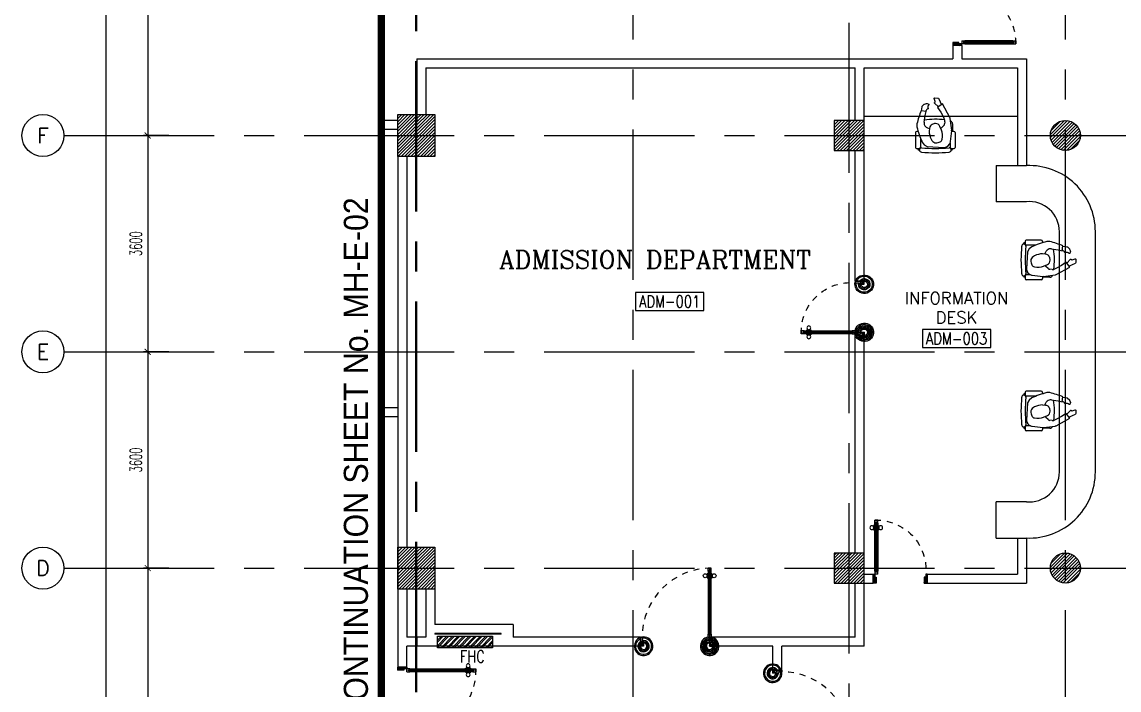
# Model space of a CAD drawing. Extents: x -0.4 to 93, y -13.2 to 77.1.
# Drawn here: x -0.35 to 17.92, y 10.92 to 22.04 of the extents above; entities that cross this region are included whole.
import ezdxf
from ezdxf.enums import TextEntityAlignment as Align

# ---------------------------------------------------------------- set-up
doc = ezdxf.new("R2010")
doc.units = 0
doc.header["$MEASUREMENT"] = 0
doc.header["$PDMODE"] = 3
doc.header["$PDSIZE"] = 0.1
for name, pattern in [('CENTER2', [1.125, 0.75, -0.125, 0.125, -0.125]), ('CENTERX2', [4, 2.5, -0.5, 0.5, -0.5]), ('HIDDEN', [0.375, 0.25, -0.125])]:
    doc.linetypes.add(name, pattern=pattern)
doc.layers.get('0').update_dxf_attribs({"linetype": 'CONTINUOUS'})
doc.layers.get('DEFPOINTS').update_dxf_attribs({"linetype": 'CONTINUOUS'})
for name, color, linetype in [('AX-CR', 11, 'CONTINUOUS'), ('AX-DIM', 11, 'CONTINUOUS'), ('AX-TXT', 2, 'CONTINUOUS'), ('AXES', 11, 'CENTERX2'), ('COL', 11, 'CONTINUOUS'), ('COUNTER', 11, 'CONTINUOUS'), ('DOOR', 11, 'CONTINUOUS'), ('EJ', 11, 'CONTINUOUS'), ('ELEV', 11, 'CONTINUOUS'), ('FHC', 11, 'CONTINUOUS'), ('HAT', 11, 'CONTINUOUS'), ('NON-MEDICAL', 11, 'CONTINUOUS'), ('RM-BOX', 11, 'CONTINUOUS'), ('RM-NAME', 11, 'CONTINUOUS'), ('RM-NO', 11, 'CONTINUOUS'), ('SHAFT', 11, 'CONTINUOUS'), ('SUNI-FUR', 11, 'CONTINUOUS'), ('TXT1', 2, 'CONTINUOUS'), ('WALL', 11, 'CONTINUOUS')]:
    doc.layers.add(name, color=color, linetype=linetype)
doc.styles.add('ROMANC', font='romanc', dxfattribs={"height": 0.1})
doc.styles.add('ROMANS', font='ROMANS.shx', dxfattribs={"width": 0.6})
doc.styles.add('TTXT', font='swisse.ttf', dxfattribs={"width": 0.6})
doc.dimstyles.new('STANDARD in', dxfattribs={"dimtxt": 0.2, "dimasz": 0.1, "dimexe": 0.07, "dimexo": 0.05, "dimgap": 0.1, "dimtad": 1, "dimdec": 0, "dimlfac": 1000, "dimzin": 0, "dimdsep": 46, "dimtxsty": 'ROMANS', "dimblk": 'ARCHTICK', "dimcen": 0.05, "dimdle": 0.05, "dimclrd": 7, "dimclre": 7, "dimclrt": 2, "dimadec": 0, "dimazin": 0, "dimtfac": 1, "dimtdec": 0, "dimtmove": 2, "dimatfit": 3, "dimldrblk": 'ARCHTICK', "dimfxl": 0, "dimtolj": 1, "dimtzin": 0, "dimarcsym": 0})

# ---------------------------------------------------------------- blocks, each defined once
blk = doc.blocks.new('RM1')
at = {"layer": 'RM-BOX'}
blk.add_lwpolyline([(570, -200), (-570, -200), (-570, -500), (570, -500)], close=True, dxfattribs=at)
at = {"layer": 'RM-NAME', "style": 'ROMANS'}
for tag, p in [('ROOMNAME1', (0, 324)), ('ROOMNAME2', (0, 0))]:
    blk.add_attdef(tag, text='', height=200, dxfattribs=at).set_placement(p, align=Align.MIDDLE)
at = {"layer": 'RM-NO', "style": 'ROMANS', "width": 0.8}
blk.add_attdef('ROOMNO', text='', height=200, dxfattribs=at).set_placement((0, -350), align=Align.MIDDLE)
blk = doc.blocks.new('DOOR100')
at = {"layer": 'DOOR', "color": 7, "linetype": 'ByBlock'}
for p, q in [((-75, 1250), (-75, 1300)), ((-75, 1300), (-25, 1300)), ((-25, 1300), (-75, 1300)), ((-25, 1250), (-25, 1300)), ((-91, 1205), (-91, 1140)), ((-82, 1205), (-91, 1205)), ((-82, 1140), (-91, 1140)), ((-82, 1128), (-82, 1218)), ((-75, 1218), (-82, 1218)), ((-82, 1205), (-82, 1140)), ((-75, 1128), (-82, 1128)), ((-58, 1250), (-75, 1250)), ((-58, 1250), (-58, 1270)), ((-42, 1270), (-58, 1270)), ((-42, 1250), (-42, 1270)), ((-25, 1250), (-42, 1250)), ((-25, 1218), (-18, 1218)), ((-25, 1128), (-18, 1128)), ((-18, 1128), (-18, 1218)), ((-18, 1205), (-18, 1140)), ((-18, 1205), (-9, 1205)), ((-18, 1140), (-9, 1140)), ((-9, 1205), (-9, 1140)), ((-75, 200), (-58, 200)), ((-75, 150), (-75, 200)), ((-58, 200), (-58, 180)), ((-42, 200), (-25, 200)), ((-42, 180), (-42, 200)), ((-25, 200), (-25, 150)), ((-1200, 0), (-1200, 150)), ((-1200, 150), (-1175, 150)), ((-1200, 150), (-1200, 0)), ((-1150, 0), (-1200, 114)), ((-1150, 0), (-1200, 40)), ((-1150, 0), (-1200, 0)), ((-1175, 150), (-1175, 100)), ((-1175, 100), (-1150, 100)), ((-1150, 0), (-1163, 100)), ((-1150, 100), (-1150, 0)), ((-75, 150), (-25, 150)), ((-58, 180), (-42, 180)), ((-50, 0), (0, 114)), ((-50, 100), (-50, 0)), ((-50, 0), (-37, 100)), ((-25, 100), (-50, 100)), ((-50, 0), (0, 40)), ((-50, 0), (0, 0)), ((0, 150), (-25, 150)), ((-25, 150), (-25, 100)), ((0, 0), (0, 150)), ((0, 150), (0, 0))]:
    blk.add_line(p, q, dxfattribs=at)
at = {"layer": 'DOOR', "linetype": 'ByBlock'}
for p, q in [((-75, 1250), (-75, 200)), ((-58, 200), (-58, 1250)), ((-42, 200), (-42, 1250)), ((-25, 200), (-25, 1250))]:
    blk.add_line(p, q, dxfattribs=at)
at = {"layer": 'DOOR', "color": 7, "linetype": 'ByBlock'}
for centre in [(-124, 1173), (24, 1173)]:
    blk.add_circle(centre, 32.4, dxfattribs=at)
at = {"layer": 'DOOR', "linetype": 'HIDDEN', "ltscale": 0.5}
blk.add_arc((-25, 150), 1150, 90, 180, dxfattribs=at)
at = {"layer": 'DOOR', "color": 7, "linetype": 'ByBlock'}
for centre, radius, start, end in [((-1150, 0), 154, 103.7142, 108.8947), ((-1150, 0), 134, 100.72, 111.8402), ((-1150, 0), 94.4, 90, 121.9818), ((-1150, 0), 74.4, 90, 132.2236), ((-1150, 0), 54.4, 90, 156.7926), ((-1150, 0), 34.4, 90, 180), ((-1150, 0), 14.4, 90, 180), ((-50, 0), 94.4, 58.0182, 90), ((-50, 0), 74.4, 47.7764, 90), ((-50, 0), 54.4, 23.2074, 90), ((-50, 0), 34.4, 0, 90), ((-50, 0), 14.4, 0, 90), ((-50, 0), 134, 68.1598, 79.28), ((-50, 0), 114, 64.0838, 77.3774), ((-50, 0), 154, 71.1053, 76.2858)]:
    blk.add_arc(centre, radius, start, end, dxfattribs=at)
blk = doc.blocks.new('A$C49F1192B')
at = {"layer": 'DOOR', "color": 0, "linetype": 'ByBlock', "xscale": -1, "rotation": 270}
blk.add_blockref('DOOR100', (0, 1200), dxfattribs=at)
blk = doc.blocks.new('*X149')
at = {"color": 0}
for p, q in [((73379, 17907), (73834, 18361)), ((73379, 17960), (73780, 18361)), ((73379, 18013), (73727, 18361)), ((73379, 18066), (73674, 18361)), ((73379, 18119), (73621, 18361)), ((73379, 18172), (73568, 18361)), ((73379, 18225), (73515, 18361)), ((73379, 18278), (73462, 18361)), ((73379, 18331), (73409, 18361)), ((73387, 17861), (73879, 18354)), ((73440, 17861), (73879, 18301)), ((73493, 17861), (73879, 18248)), ((73546, 17861), (73879, 18195)), ((73599, 17861), (73879, 18142)), ((73652, 17861), (73879, 18088)), ((73705, 17861), (73879, 18035)), ((73758, 17861), (73879, 17982)), ((73811, 17861), (73879, 17929)), ((73864, 17861), (73879, 17876))]:
    blk.add_line(p, q, dxfattribs=at)
blk = doc.blocks.new('COL50')
at = {"layer": 'COL'}
blk.add_lwpolyline([(-250, 250), (-250, -250), (250, -250), (250, 250)], close=True, dxfattribs=at)
blk = doc.blocks.new('*X148')
at = {"color": 0}
for p, q in [((73379, 25066), (73874, 25561)), ((73379, 25119), (73821, 25561)), ((73379, 25172), (73768, 25561)), ((73379, 25225), (73715, 25561)), ((73379, 25278), (73662, 25561)), ((73379, 25331), (73609, 25561)), ((73379, 25384), (73556, 25561)), ((73379, 25437), (73503, 25561)), ((73379, 25490), (73450, 25561)), ((73379, 25543), (73397, 25561)), ((73427, 25061), (73879, 25513)), ((73480, 25061), (73879, 25460)), ((73533, 25061), (73879, 25407)), ((73586, 25061), (73879, 25354)), ((73639, 25061), (73879, 25301)), ((73692, 25061), (73879, 25248)), ((73745, 25061), (73879, 25195)), ((73798, 25061), (73879, 25142)), ((73851, 25061), (73879, 25089))]:
    blk.add_line(p, q, dxfattribs=at)
blk = doc.blocks.new('C11')
at = {"layer": 'HAT'}
h = blk.add_hatch(dxfattribs=at)
h.set_pattern_fill('ANSI31', color=256, scale=300, style=0)
h.set_pattern_definition([(45, (-383765.23, -62181), (-26.5165043, 26.5165043), [])])
h.paths.add_polyline_path([(-20, 350), (-20, 700), (-320, 700), (-320, 350)])
h.paths.add_polyline_path([(-320, 0), (-20, 0), (-20, 350), (-320, 350)])
h = blk.add_hatch(dxfattribs=at)
h.set_pattern_fill('ANSI31', color=256, scale=300, style=0)
h.set_pattern_definition([(45, (-383445.23, -62181), (-26.5165043, 26.5165043), [])])
h.paths.add_polyline_path([(300, 350), (300, 700), (0, 700), (0, 350)])
h.paths.add_polyline_path([(0, 0), (300, 0), (300, 350), (0, 350)])
at = {"layer": 'COL'}
for points in [[(-20, 700), (-20, 0), (-320, 0), (-320, 700)], [(300, 700), (300, 0), (0, 0), (0, 700)]]:
    blk.add_lwpolyline(points, close=True, dxfattribs=at)
blk = doc.blocks.new('A$C272A55A0')
at = {"layer": 'DOOR', "color": 0, "linetype": 'ByBlock'}
for p, q in [((0, 900), (0, 1050)), ((50, 1050), (0, 1050)), ((25, 950), (50, 950)), ((25, 900), (25, 950)), ((50, 950), (50, 1050)), ((1750, 950), (1750, 1050)), ((1750, 1050), (1800, 1050)), ((1775, 950), (1750, 950)), ((1775, 900), (1775, 950)), ((1800, 1050), (1800, 900)), ((0, 900), (25, 900)), ((75, 900), (25, 900)), ((25, 850), (25, 900)), ((42, 850), (25, 850)), ((58, 870), (42, 870)), ((42, 870), (42, 850)), ((58, 850), (58, 870)), ((75, 850), (58, 850)), ((75, 900), (75, 850)), ((1725, 900), (1775, 900)), ((1725, 900), (1725, 850)), ((1725, 850), (1742, 850)), ((1742, 870), (1758, 870)), ((1742, 850), (1742, 870)), ((1758, 870), (1758, 850)), ((1758, 850), (1775, 850)), ((1800, 900), (1775, 900)), ((1775, 850), (1775, 900)), ((25, 50), (42, 50)), ((25, 50), (25, 0)), ((25, 0), (75, 0)), ((75, 0), (25, 0)), ((42, 50), (42, 30)), ((42, 30), (58, 30)), ((58, 50), (75, 50)), ((58, 50), (58, 30)), ((75, 50), (75, 0)), ((1718, 160), (1709, 160)), ((1709, 95), (1709, 160)), ((1718, 95), (1709, 95)), ((1725, 173), (1718, 173)), ((1718, 173), (1718, 83)), ((1718, 95), (1718, 160)), ((1725, 83), (1718, 83)), ((1742, 50), (1725, 50)), ((1725, 50), (1725, 0)), ((1775, 0), (1725, 0)), ((1725, 0), (1775, 0)), ((1742, 50), (1742, 30)), ((1758, 30), (1742, 30)), ((1775, 50), (1758, 50)), ((1758, 50), (1758, 30)), ((1775, 173), (1782, 173)), ((1775, 83), (1782, 83)), ((1775, 50), (1775, 0)), ((1782, 173), (1782, 83)), ((1782, 160), (1791, 160)), ((1782, 95), (1782, 160)), ((1782, 95), (1791, 95)), ((1791, 95), (1791, 160))]:
    blk.add_line(p, q, dxfattribs=at)
at = {"layer": 'DOOR', "color": 9, "linetype": 'ByBlock'}
for p, q in [((50, 1050), (0, 1010)), ((50, 1050), (0, 937)), ((50, 1050), (37, 950)), ((1750, 1050), (1800, 1010)), ((1750, 1050), (1800, 937)), ((1750, 1050), (1763, 950))]:
    blk.add_line(p, q, dxfattribs=at)
at = {"layer": 'DOOR', "linetype": 'ByBlock'}
for p, q in [((25, 850), (25, 50)), ((42, 850), (42, 50)), ((58, 850), (58, 50)), ((75, 50), (75, 850)), ((1725, 50), (1725, 850)), ((1742, 850), (1742, 50)), ((1758, 850), (1758, 50)), ((1775, 850), (1775, 50))]:
    blk.add_line(p, q, dxfattribs=at)
at = {"layer": 'DOOR', "color": 0, "linetype": 'ByBlock'}
for centre in [(1676, 128), (1824, 128)]:
    blk.add_circle(centre, 32.4, dxfattribs=at)
at = {"layer": 'DOOR', "color": 9, "linetype": 'ByBlock'}
for centre, radius, start, end in [((50, 1050), 54.4, 203.2074, 270), ((50, 1050), 74.4, 227.7764, 270), ((50, 1050), 94.4, 238.0182, 270), ((50, 1050), 114, 244.0838, 257.3774), ((50, 1050), 134, 248.1598, 259.28), ((50, 1050), 34.4, 180, 270), ((50, 1050), 14.4, 180, 270), ((1750, 1050), 14.4, 270, 0), ((1750, 1050), 34.4, 270, 0), ((1750, 1050), 54.4, 270, 336.7926), ((1750, 1050), 74.4, 270, 312.2236), ((1750, 1050), 94.4, 270, 301.9818), ((1750, 1050), 114, 282.6226, 295.9162), ((1750, 1050), 134, 280.72, 291.8402), ((50, 1050), 154, 251.1053, 256.2858), ((1750, 1050), 154, 283.7142, 288.8947)]:
    blk.add_arc(centre, radius, start, end, dxfattribs=at)
at = {"layer": 'DOOR', "linetype": 'HIDDEN', "ltscale": 0.5}
for centre, start, end in [((50, 851), 268.3174, 3.2965), ((1750, 851), 176.7035, 271.6826)]:
    blk.add_arc(centre, 851, start, end, dxfattribs=at)
at = {"layer": 'WALL', "linetype": 'ByBlock'}
blk.add_line((1800, 900), (1800, 1050), dxfattribs=at)
blk = doc.blocks.new('DOOR90')
at = {"layer": 'DOOR', "color": 7, "linetype": 'ByBlock'}
for p, q in [((-150, 0), (0, 0)), ((-150, 0), (-150, -25)), ((0, -50), (-114, 0)), ((0, -50), (-40, 0)), ((0, -50), (0, 0)), ((-1000, -25), (-1050, -25)), ((-1050, -75), (-1050, -25)), ((-1050, -25), (-1050, -75)), ((-1000, -75), (-1050, -75)), ((-1000, -42), (-1020, -42)), ((-1020, -42), (-1020, -58)), ((-1000, -58), (-1020, -58)), ((-1000, -25), (-1000, -42)), ((-1000, -58), (-1000, -75)), ((-878, -18), (-968, -18)), ((-968, -25), (-968, -18)), ((-968, -75), (-968, -82)), ((-878, -82), (-968, -82)), ((-955, -9), (-890, -9)), ((-955, -18), (-955, -9)), ((-955, -18), (-890, -18)), ((-955, -82), (-890, -82)), ((-955, -82), (-955, -91)), ((-955, -91), (-890, -91)), ((-890, -18), (-890, -9)), ((-890, -82), (-890, -91)), ((-878, -25), (-878, -18)), ((-878, -75), (-878, -82)), ((-200, -25), (-150, -25)), ((-200, -42), (-200, -25)), ((-180, -42), (-200, -42)), ((-200, -58), (-180, -58)), ((-200, -75), (-200, -58)), ((-150, -75), (-200, -75)), ((-180, -58), (-180, -42)), ((-150, -25), (-100, -25)), ((-150, -75), (-150, -25)), ((-100, -25), (-100, -50)), ((0, -50), (-100, -37)), ((-100, -50), (0, -50)), ((-150, -875), (-100, -875)), ((-150, -900), (-150, -875)), ((-150, -900), (0, -900)), ((0, -900), (-150, -900)), ((0, -850), (-114, -900)), ((-100, -875), (-100, -850)), ((0, -850), (-100, -863)), ((-100, -850), (0, -850)), ((0, -850), (-40, -900)), ((0, -850), (0, -900))]:
    blk.add_line(p, q, dxfattribs=at)
at = {"layer": 'DOOR', "linetype": 'ByBlock'}
for p, q in [((-200, -25), (-1000, -25)), ((-200, -42), (-1000, -42)), ((-200, -58), (-1000, -58)), ((-1000, -75), (-200, -75))]:
    blk.add_line(p, q, dxfattribs=at)
at = {"layer": 'DOOR', "color": 7, "linetype": 'ByBlock'}
for centre in [(-923, 24), (-923, -124)]:
    blk.add_circle(centre, 32.4, dxfattribs=at)
for centre, radius, start, end in [((0, -50), 154, 161.1053, 166.2858), ((0, -50), 94.4, 148.0182, 180), ((0, -50), 134, 158.1598, 169.28), ((0, -50), 114, 154.0838, 167.3774), ((0, -50), 74.4, 137.7764, 180), ((0, -50), 54.4, 113.2074, 180), ((0, -50), 34.4, 90, 180), ((0, -50), 14.4, 90, 180), ((0, -850), 154, 193.7142, 198.8947), ((0, -850), 134, 190.72, 201.8402), ((0, -850), 94.4, 180, 211.9818), ((0, -850), 74.4, 180, 222.2236), ((0, -850), 54.4, 180, 246.7926), ((0, -850), 34.4, 180, 270), ((0, -850), 14.4, 180, 270)]:
    blk.add_arc(centre, radius, start, end, dxfattribs=at)
at = {"layer": 'DOOR', "linetype": 'HIDDEN', "ltscale": 0.5}
blk.add_arc((-222, -50), 828, 178.2701, 275.003, dxfattribs=at)
blk = doc.blocks.new('A$C7D0B43B4')
at = {"layer": 'NON-MEDICAL'}
for p, q in [((0.043, 0.597), (0.043, 0.593)), ((0.071, 0.618), (0.063, 0.618)), ((0.071, 0.644), (0.071, 0.597)), ((0.336, 0.658), (0.085, 0.658)), ((0.251, 0.577), (0.091, 0.577)), ((0.357, 0.638), (0.357, 0.614)), ((0.688, 0.48), (0.699, 0.565)), ((0.106, 0.467), (0.09, 0.179)), ((0.134, 0.512), (0.106, 0.467)), ((0.178, 0.547), (0.134, 0.512)), ((0.397, 0.425), (0.41, 0.455)), ((0.41, 0.455), (0.42, 0.475)), ((0.42, 0.475), (0.436, 0.491)), ((0.507, 0.515), (0.509, 0.515)), ((0.509, 0.515), (0.541, 0.511)), ((0.541, 0.511), (0.583, 0.504)), ((0.583, 0.504), (0.62, 0.497)), ((0.62, 0.497), (0.663, 0.486)), ((0.663, 0.486), (0.688, 0.48)), ((0.415, 0.223), (0.409, 0.24)), ((0.454, 0.186), (0.415, 0.223)), ((0.594, 0.195), (0.545, 0.173)), ((0.586, 0.085), (0.813, 0.209)), ((0.673, 0.236), (0.594, 0.195)), ((0.754, 0.29), (0.673, 0.236)), ((0.813, 0.209), (0.754, 0.29)), ((0.043, 0.065), (0.043, 0.061)), ((0.071, 0.04), (0.063, 0.04)), ((0.071, 0.061), (0.071, 0.014)), ((0.159, 0.081), (0.091, 0.081)), ((0.174, 0.076), (0.185, 0.075)), ((0.185, 0.075), (0.363, 0.056)), ((0.357, 0.057), (0.357, 0.02)), ((0.481, 0.042), (0.357, 0.042)), ((0.374, 0.056), (0.568, 0.079)), ((0.517, 0.169), (0.481, 0.174)), ((0.336, 0), (0.085, 0))]:
    blk.add_line(p, q, dxfattribs=at)
for points in [[(0.698, 0.558), (0.766, 0.55, -0.166504), (0.775, 0.545), (0.806, 0.515, -0.116666), (0.809, 0.509), (0.822, 0.473, -0.181583), (0.821, 0.462), (0.811, 0.438, -0.566275), (0.802, 0.437, 0.372711), (0.738, 0.448, -0.458371), (0.731, 0.45, 0.210622), (0.689, 0.49)], [(0.36, 0.43, 0.128062), (0.226, 0.398, 0.215717), (0.165, 0.334), (0.165, 0.302), (0.169, 0.28), (0.179, 0.25, 0.242433), (0.225, 0.213, 0.136513), (0.377, 0.225), (0.439, 0.254, 0.297129), (0.486, 0.326, 0.138986), (0.471, 0.383, 0.105167), (0.45, 0.408), (0.43, 0.418), (0.406, 0.423), (0.36, 0.429)], [(0.763, 0.278), (0.827, 0.34, -0.445833), (0.835, 0.34), (0.837, 0.338, 0.30427), (0.855, 0.332), (0.905, 0.346, -0.509983), (0.913, 0.341), (0.911, 0.285, -0.292523), (0.9, 0.27), (0.8, 0.228)]]:
    blk.add_lwpolyline(points, format="xyb", dxfattribs=at)
for centre, radius, start, end in [((2.366, 0.329), 2.366, 174.4479, 185.5521), ((0.047, 0.558), 0.0356, 0, 180), ((0.063, 0.597), 0.0208, 90, 180), ((0.085, 0.644), 0.0138, 90, 180), ((0.091, 0.597), 0.0201, 180, 270), ((2.367, 0.329), 2.296, 174.2765, 185.7235), ((0.813, -0.863), 1.546, 104.2923, 114.2344), ((0.336, 0.638), 0.0203, 0, 90), ((0.456, 0.537), 0.101, 75.057, 104.2923), ((-0.092, -1.518), 2.229, 69.1975, 75.057), ((0.494, 0.435), 0.081, 81.0713, 136.3762), ((-0.526, 0.329), 1.083, 351.724, 9.6686), ((0.488, 0.224), 0.0506, 227.3813, 262.245), ((0.047, 0.1), 0.0356, 180, 0), ((0.063, 0.061), 0.0208, 180, 270), ((0.091, 0.061), 0.0201, 90, 180), ((0.085, 0.014), 0.0138, 180, 270), ((0.202, 0.184), 0.112, 182.6749, 255.2934), ((0.336, 0.02), 0.0203, 270, 0), ((0.368, 0.107), 0.0506, 264.13, 276.5666), ((0.481, 0.092), 0.0498, 270, 338.5912), ((0.524, 0.219), 0.0506, 262.245, 294.4377), ((0.562, 0.129), 0.0506, 276.5666, 298.8411)]:
    blk.add_arc(centre, radius, start, end, dxfattribs=at)
blk = doc.blocks.new('AXR')
at = {"layer": 'AX-CR'}
blk.add_circle((350, 0), 350, dxfattribs=at)
at = {"layer": 'AX-TXT', "style": 'ROMANS'}
blk.add_attdef('AX', text='', height=250, dxfattribs=at).set_placement((350, 0), align=Align.MIDDLE)
blk = doc.blocks.new('_ARCHTICK')
at = {"color": 0, "linetype": 'ByBlock', "const_width": 0.15}
blk.add_lwpolyline([(-0.5, -0.5), (0.5, 0.5)], dxfattribs=at)
blk = doc.blocks.new('*D152')
at = {"layer": 'AX-DIM', "color": 7, "lineweight": -2}
for p, q in [((5.415, 64.82), (0.976, 64.82)), ((1.046, 64.87), (1.046, 5.45)), ((11.629, 5.5), (0.976, 5.5))]:
    blk.add_line(p, q, dxfattribs=at)
at = {"layer": 'DEFPOINTS', "color": 0}
for p in [(5.465, 64.82), (1.046, 5.5), (11.679, 5.5)]:
    blk.add_point(p, dxfattribs=at)
at = {"layer": 'AX-DIM', "color": 7, "lineweight": -2, "xscale": 0.1, "yscale": 0.1, "zscale": 0.1}
for p, rotation in [((1.046, 64.82), 90), ((1.046, 5.5), 270)]:
    blk.add_blockref('_ARCHTICK', p, dxfattribs=dict(at, rotation=rotation))
at = {"layer": 'AX-DIM', "color": 2, "insert": (0.846, 35.16), "char_height": 0.2, "attachment_point": 5, "rotation": 90, "style": 'ROMANS'}
blk.add_mtext('\\A1;59320', dxfattribs=at)
blk = doc.blocks.new('*D155')
at = {"layer": 'AX-DIM', "color": 7, "lineweight": -2}
for p, q in [((1.746, 13), (1.746, 5.7)), ((2.096, 12.95), (1.676, 12.95)), ((2.096, 5.75), (1.676, 5.75))]:
    blk.add_line(p, q, dxfattribs=at)
at = {"layer": 'DEFPOINTS', "color": 0}
for p in [(2.146, 12.95), (1.746, 5.75), (2.146, 5.75)]:
    blk.add_point(p, dxfattribs=at)
at = {"layer": 'AX-DIM', "color": 7, "lineweight": -2, "xscale": 0.1, "yscale": 0.1, "zscale": 0.1}
for p, rotation in [((1.746, 12.95), 90), ((1.746, 5.75), 270)]:
    blk.add_blockref('_ARCHTICK', p, dxfattribs=dict(at, rotation=rotation))
at = {"layer": 'AX-DIM', "color": 2, "insert": (1.546, 9.35), "char_height": 0.2, "attachment_point": 5, "rotation": 90, "style": 'ROMANS'}
blk.add_mtext('\\A1;7200', dxfattribs=at)
blk = doc.blocks.new('*D160')
at = {"layer": 'AX-DIM', "color": 7, "lineweight": -2}
for p, q in [((2.096, 27.35), (1.676, 27.35)), ((1.746, 27.4), (1.746, 20.1)), ((2.096, 20.15), (1.676, 20.15))]:
    blk.add_line(p, q, dxfattribs=at)
at = {"layer": 'DEFPOINTS', "color": 0}
for p in [(2.146, 27.35), (1.746, 20.15), (2.146, 20.15)]:
    blk.add_point(p, dxfattribs=at)
at = {"layer": 'AX-DIM', "color": 7, "lineweight": -2, "xscale": 0.1, "yscale": 0.1, "zscale": 0.1}
for p, rotation in [((1.746, 27.35), 90), ((1.746, 20.15), 270)]:
    blk.add_blockref('_ARCHTICK', p, dxfattribs=dict(at, rotation=rotation))
at = {"layer": 'AX-DIM', "color": 2, "insert": (1.546, 23.75), "char_height": 0.2, "attachment_point": 5, "rotation": 90, "style": 'ROMANS'}
blk.add_mtext('\\A1;7200', dxfattribs=at)
blk = doc.blocks.new('*D161')
at = {"layer": 'AX-DIM', "color": 7, "lineweight": -2}
for p, q in [((2.096, 16.55), (1.676, 16.55)), ((1.746, 16.6), (1.746, 12.9)), ((2.096, 12.95), (1.676, 12.95))]:
    blk.add_line(p, q, dxfattribs=at)
at = {"layer": 'DEFPOINTS', "color": 0}
for p in [(2.146, 16.55), (1.746, 12.95), (2.146, 12.95)]:
    blk.add_point(p, dxfattribs=at)
at = {"layer": 'AX-DIM', "color": 7, "lineweight": -2, "xscale": 0.1, "yscale": 0.1, "zscale": 0.1}
for p, rotation in [((1.746, 16.55), 90), ((1.746, 12.95), 270)]:
    blk.add_blockref('_ARCHTICK', p, dxfattribs=dict(at, rotation=rotation))
at = {"layer": 'AX-DIM', "color": 2, "insert": (1.546, 14.75), "char_height": 0.2, "attachment_point": 5, "rotation": 90, "style": 'ROMANS'}
blk.add_mtext('\\A1;3600', dxfattribs=at)
blk = doc.blocks.new('*D162')
at = {"layer": 'AX-DIM', "color": 7, "lineweight": -2}
for p, q in [((2.096, 20.15), (1.676, 20.15)), ((1.746, 20.2), (1.746, 16.5)), ((2.096, 16.55), (1.676, 16.55))]:
    blk.add_line(p, q, dxfattribs=at)
at = {"layer": 'DEFPOINTS', "color": 0}
for p in [(2.146, 20.15), (1.746, 16.55), (2.146, 16.55)]:
    blk.add_point(p, dxfattribs=at)
at = {"layer": 'AX-DIM', "color": 7, "lineweight": -2, "xscale": 0.1, "yscale": 0.1, "zscale": 0.1}
for p, rotation in [((1.746, 20.15), 90), ((1.746, 16.55), 270)]:
    blk.add_blockref('_ARCHTICK', p, dxfattribs=dict(at, rotation=rotation))
at = {"layer": 'AX-DIM', "color": 2, "insert": (1.546, 18.35), "char_height": 0.2, "attachment_point": 5, "rotation": 90, "style": 'ROMANS'}
blk.add_mtext('\\A1;3600', dxfattribs=at)

msp = doc.modelspace()

# ---------------------------------------------------------------- hatches: boundary and pattern name
at = {"layer": 'FHC', "linetype": 'ByBlock', "ltscale": 0.3}
h = msp.add_hatch(dxfattribs=at)
h.set_pattern_fill('ANSI32', color=11, scale=175, style=0)
h.set_pattern_definition([(44.999998, (-225.62665, -19.426005), (-0.046403885, 0.046403882), []), (44.999998, (-225.59571, -19.426005), (-0.046403885, 0.046403882), [])])
h.paths.add_polyline_path([(7.4895, 11.625), (7.4895, 11.815), (6.5695, 11.815), (6.5695, 11.625)])
h.paths.add_polyline_path([(6.3569, 11.2039), (6.3569, 11.6247), (6.6194, 11.6247), (6.6194, 11.2039)], flags=9)
at = {"layer": 'HAT'}
h = msp.add_hatch(dxfattribs=at)
h.set_pattern_fill('ANSI31', color=256, scale=0.3, style=0)
h.set_pattern_definition([(45, (-44.21075, -23.483337), (-0.026516504, 0.026516504), [])])
h.paths.add_polyline_path([(16.7795, 20.1511), (17.0295, 20.1511), (17.0295, 20.4011, 0.4142136)])
h.paths.add_polyline_path([(17.0295, 20.4011), (17.0295, 20.1511), (17.2795, 20.1511, 0.4142136)])
h.paths.add_polyline_path([(17.2795, 20.1511), (17.0295, 20.1511), (17.0295, 19.9011, 0.4142136)])
h.paths.add_polyline_path([(17.0295, 20.1511), (16.7795, 20.1511, 0.4142136), (17.0295, 19.9011)])
h = msp.add_hatch(dxfattribs=at)
h.set_pattern_fill('ANSI31', color=256, scale=0.3, style=0)
h.set_pattern_definition([(45, (-44.21075, -30.683337), (-0.026516504, 0.026516504), [])])
h.paths.add_polyline_path([(16.7795, 12.9511), (17.0295, 12.9511), (17.0295, 13.2011, 0.4142136)])
h.paths.add_polyline_path([(17.0295, 13.2011), (17.0295, 12.9511), (17.2795, 12.9511, 0.4142136)])
h.paths.add_polyline_path([(17.2795, 12.9511), (17.0295, 12.9511), (17.0295, 12.7011, 0.4142136)])
h.paths.add_polyline_path([(17.0295, 12.9511), (16.7795, 12.9511, 0.4142136), (17.0295, 12.7011)])

# ---------------------------------------------------------------- linework, layer by layer
at = {"layer": 'AXES'}
for p, q in [((6.2095, -1.1143), (6.2095, 76.4248)), ((6.2295, -1.1143), (6.2295, 76.4248)), ((13.4295, -12.4715), (13.4295, 76.4248)), ((9.8295, 5.75), (9.8295, 64.57)), ((17.0295, 5.75), (17.0295, 64.32)), ((0.35, 20.15), (22.4295, 20.15)), ((0.35, 16.55), (22.4295, 16.55)), ((0.35, 12.95), (22.4295, 12.95))]:
    msp.add_line(p, q, dxfattribs=at)
at = {"layer": 'COUNTER'}
for p, q in [((13.6795, 20.475), (16.2295, 20.475)), ((15.8795, 19.65), (15.8795, 19.0475)), ((15.8795, 19.65), (16.2295, 19.65)), ((16.3795, 19.0475), (15.8795, 19.0475)), ((16.9295, 14.5511), (16.9295, 18.55)), ((16.9295, 15.5875), (16.9295, 18.5375)), ((17.5295, 14.5511), (17.5295, 18.55)), ((17.5295, 15.5875), (17.5295, 18.5375)), ((15.8795, 13.4511), (15.8795, 14.0536)), ((16.3795, 14.0536), (15.8795, 14.0536)), ((15.8795, 13.4511), (16.2295, 13.4511))]:
    msp.add_line(p, q, dxfattribs=at)
for centre, radius, start, end in [((16.4295, 18.55), 1.1, 0, 92.60525), ((16.4295, 18.55), 0.5, 0, 95.73917), ((16.4295, 14.5511), 0.5, 264.26083, 0), ((16.4277, 14.5519), 1.1018, 267.49483, 359.95911)]:
    msp.add_arc(centre, radius, start, end, dxfattribs=at)
at = {"layer": 'ELEV', "linetype": 'CENTER2', "const_width": 0.12}
msp.add_lwpolyline([(5.6359, 3.5128), (5.6359, 66.97)], dxfattribs=at)
at = {"layer": 'FHC', "linetype": 'ByBlock', "ltscale": 0.3}
for p, q in [((6.5695, 11.815), (7.4895, 11.815)), ((6.5695, 11.625), (6.5695, 11.815)), ((7.4895, 11.815), (7.4895, 11.625)), ((7.4895, 11.625), (6.5695, 11.625))]:
    msp.add_line(p, q, dxfattribs=at)
at = {"layer": 'WALL'}
for p, q in [((15.1545, 21.65), (15.1545, 21.425)), ((15.3045, 21.65), (15.1545, 21.65)), ((15.3045, 21.65), (15.3045, 21.425)), ((6.2295, 21.425), (15.1545, 21.425)), ((6.2295, 21.425), (6.2295, 20.4)), ((15.3045, 21.425), (16.3795, 21.425)), ((16.3795, 21.425), (16.3795, 19.65)), ((6.3795, 21.275), (13.5295, 21.275)), ((6.3795, 21.275), (6.3795, 20.5)), ((13.5295, 20.4), (13.5295, 21.275)), ((13.6795, 21.275), (16.2295, 21.275)), ((13.6795, 17.725), (13.6795, 21.275)), ((16.2295, 21.275), (16.2295, 19.65)), ((5.9095, 20.4), (5.7006, 20.4)), ((5.9095, 20.25), (5.7006, 20.25)), ((5.9095, 19.8), (5.9095, 15.625)), ((6.0595, 19.8), (6.0595, 13.3)), ((13.5295, 17.725), (13.5295, 19.9)), ((16.2295, 19.65), (16.3795, 19.65)), ((13.5295, 17.725), (13.6795, 17.725)), ((13.5295, 13.2), (13.5295, 16.825)), ((13.5295, 16.825), (13.6795, 16.825)), ((13.6795, 13.2), (13.6795, 16.825)), ((5.7006, 15.625), (5.9095, 15.625)), ((5.9095, 15.625), (5.9095, 11.3)), ((5.7006, 15.475), (5.9095, 15.475)), ((16.2295, 13.4511), (16.3795, 13.4511)), ((16.2295, 13.4511), (16.2295, 12.85)), ((16.3795, 13.4511), (16.3795, 12.7)), ((13.6795, 12.85), (13.8295, 12.85)), ((13.8295, 12.7), (13.8295, 12.85)), ((14.7295, 12.7), (14.7295, 12.85)), ((14.7295, 12.85), (16.2295, 12.85)), ((13.5295, 11.8), (13.5295, 12.7)), ((13.6795, 11.65), (13.6795, 12.7)), ((13.6795, 12.7), (13.8295, 12.7)), ((14.7295, 12.7), (16.3795, 12.7)), ((6.0595, 12.6), (6.0595, 11.8)), ((6.3795, 12.6), (6.3795, 11.7995)), ((6.5295, 12.6), (6.5295, 12.01)), ((7.8295, 12.01), (6.5295, 12.01)), ((7.8295, 12.01), (7.8295, 11.8)), ((6.2095, 11.8), (6.0595, 11.8)), ((6.2095, 11.8), (6.0595, 11.8)), ((6.2095, 11.8), (6.2095, 11.65)), ((6.2295, 11.7995), (6.2295, 11.65)), ((6.3795, 11.7995), (6.2295, 11.7995)), ((7.6295, 11.86), (6.5295, 11.86)), ((6.5295, 11.86), (6.5295, 11.85)), ((7.6295, 11.85), (6.5295, 11.85)), ((7.6295, 11.85), (7.6295, 11.86)), ((9.9545, 11.8), (7.8295, 11.8)), ((9.9545, 11.65), (9.9545, 11.8)), ((13.5295, 11.8), (11.1545, 11.8)), ((11.1545, 11.65), (11.1545, 11.8)), ((6.0595, 11.3), (6.0595, 11.65)), ((9.9545, 11.65), (6.0595, 11.65)), ((6.5695, 11.65), (6.2295, 11.65)), ((7.8295, 11.65), (7.4895, 11.65)), ((12.1545, 11.65), (11.1545, 11.65)), ((12.1545, 11.25), (12.1545, 11.65)), ((13.6795, 11.65), (12.3045, 11.65)), ((12.3045, 11.25), (12.3045, 11.65)), ((6.0595, 11.3), (5.9095, 11.3)), ((12.3045, 11.25), (12.1545, 11.25))]:
    msp.add_line(p, q, dxfattribs=at)
at = {"layer": 'WALL', "color": 250, "linetype": 'HIDDEN', "ltscale": 0.25}
msp.add_line((7.4827, 11.65), (6.579, 11.65), dxfattribs=at)
at = {"layer": 'WALL'}
for centre in [(17.0295, 20.1511), (17.0295, 12.9511)]:
    msp.add_circle(centre, 0.25, dxfattribs=at)

# ---------------------------------------------------------------- block references
at = {"layer": 'AXES', "xscale": 0.001000000047497451, "yscale": 0.0009999999892897904, "zscale": 0.001}
for p, values in [((-0.35, 20.15), {'AX': 'F'}), ((-0.35, 16.55), {'AX': 'E'}), ((-0.35, 12.95), {'AX': 'D'})]:
    msp.add_blockref('AXR', p, dxfattribs=at).add_auto_attribs(values)
at = {"layer": 'COL', "xscale": 0.001000000047497451, "yscale": 0.0009999999892897904, "zscale": 0.001}
for p in [(13.4295, 20.15), (13.4295, 12.95)]:
    msp.add_blockref('COL50', p, dxfattribs=at)
at = {"layer": 'DOOR', "color": 0, "yscale": 0.0009999999892897904, "zscale": 0.001}
for name, p, xscale, rotation in [('A$C272A55A0', (16.2049, 21.65), 0.0009999999892897904, 90), ('DOOR90', (13.8295, 12.7), -0.0009999999892897904, 90), ('A$C49F1192B', (12.1545, 11.25), -0.001000000047497451, 180)]:
    msp.add_blockref(name, p, dxfattribs=dict(at, xscale=xscale, rotation=rotation))
at = {"layer": 'DOOR', "yscale": 0.0009999999892897904, "zscale": 0.001}
for name, p, xscale, rotation in [('DOOR90', (13.6795, 16.825), -0.001000000047497451, 180), ('DOOR100', (5.9095, 11.3), -0.0009999999892897904, 270)]:
    msp.add_blockref(name, p, dxfattribs=dict(at, xscale=xscale, rotation=rotation))
at = {"layer": 'DOOR', "xscale": 0.001000000047497451, "yscale": 0.0009999999892897904, "zscale": 0.001}
msp.add_blockref('DOOR100', (11.1545, 11.65), dxfattribs=at)
at = {"layer": 'EJ', "color": 2, "linetype": 'ByBlock', "xscale": 0.001000000047497451, "yscale": 0.0009999999892897904, "zscale": 0.001}
for p in [(6.2295, 19.8), (6.2295, 12.6)]:
    msp.add_blockref('C11', p, dxfattribs=at)
at = {"layer": 'HAT', "xscale": 0.001000000047497451, "yscale": 0.0009999999892897904, "zscale": 0.001}
for name in ['*X148', '*X149']:
    msp.add_blockref(name, (-60.1997, -5.161), dxfattribs=at)
msp.add_blockref('RM1', (15.2173, 17.121), dxfattribs=at).add_auto_attribs({'ROOMNO': 'ADM-003', 'ROOMNAME2': 'DESK', 'ROOMNAME1': 'INFORMATION'})
at = {"layer": 'HAT'}
ref = msp.add_blockref('RM1', (10.4382, 17.7382), dxfattribs=dict(at, xscale=0.001000000047497451, yscale=0.0009999999892897904, zscale=0.001))
ref.add_attrib('ROOMNO', 'ADM-001', dxfattribs={"layer": 'RM-NO', "height": 0.2, "style": 'ROMANS', "width": 0.8}).set_placement((10.4382, 17.3882), align=Align.MIDDLE)
at = {"layer": 'SUNI-FUR', "rotation": 90}
msp.add_blockref('A$C7D0B43B4', (15.1921, 19.8636), dxfattribs=at)
at = {"layer": 'SUNI-FUR'}
for p in [(16.2904, 17.75), (16.2904, 15.2358)]:
    msp.add_blockref('A$C7D0B43B4', p, dxfattribs=at)

# ---------------------------------------------------------------- texts
at = {"layer": 'RM-NAME', "color": 2, "style": 'ROMANC'}
msp.add_text('ADMISSION DEPARTMENT', height=0.3, dxfattribs=at).set_placement((10.1939, 18.0844), align=Align.MIDDLE)
at = {"layer": 'SHAFT', "color": 2, "style": 'ROMANS', "width": 0.8}
msp.add_text('FHC', height=0.2, dxfattribs=at).set_placement((6.9418, 11.3779))
at = {"layer": 'TXT1', "color": 6, "style": 'TTXT', "width": 0.9}
msp.add_text('MATCH LINE CONTINUATION SHEET No. MH-E-02', height=0.401182, rotation=90, dxfattribs=at).set_placement((5.4124, 7.1843))

# ---------------------------------------------------------------- dimensions: what is measured, and where the dimension line sits
at = {"layer": 'AX-DIM'}
for base, p1, p2, picture, middle in [((1.0458, 5.5), (5.4653, 64.82), (11.6785, 5.5), '*D152', (0.8458, 35.16)), ((1.7458, 20.15), (2.1458, 27.35), (2.1458, 20.15), '*D160', (1.5458, 23.75)), ((1.7458, 16.55), (2.1458, 20.15), (2.1458, 16.55), '*D162', (1.5458, 18.35)), ((1.7458, 12.95), (2.1458, 16.55), (2.1458, 12.95), '*D161', (1.5458, 14.75)), ((1.7458, 5.75), (2.1458, 12.95), (2.1458, 5.75), '*D155', (1.5458, 9.35))]:
    dim = msp.add_linear_dim(base=base, p1=p1, p2=p2, angle=270, dimstyle='STANDARD in', dxfattribs=at)
    dim.commit()
    dim.dimension.update_dxf_attribs({"geometry": picture, "text_midpoint": middle})

doc.saveas('drawing.dxf')
